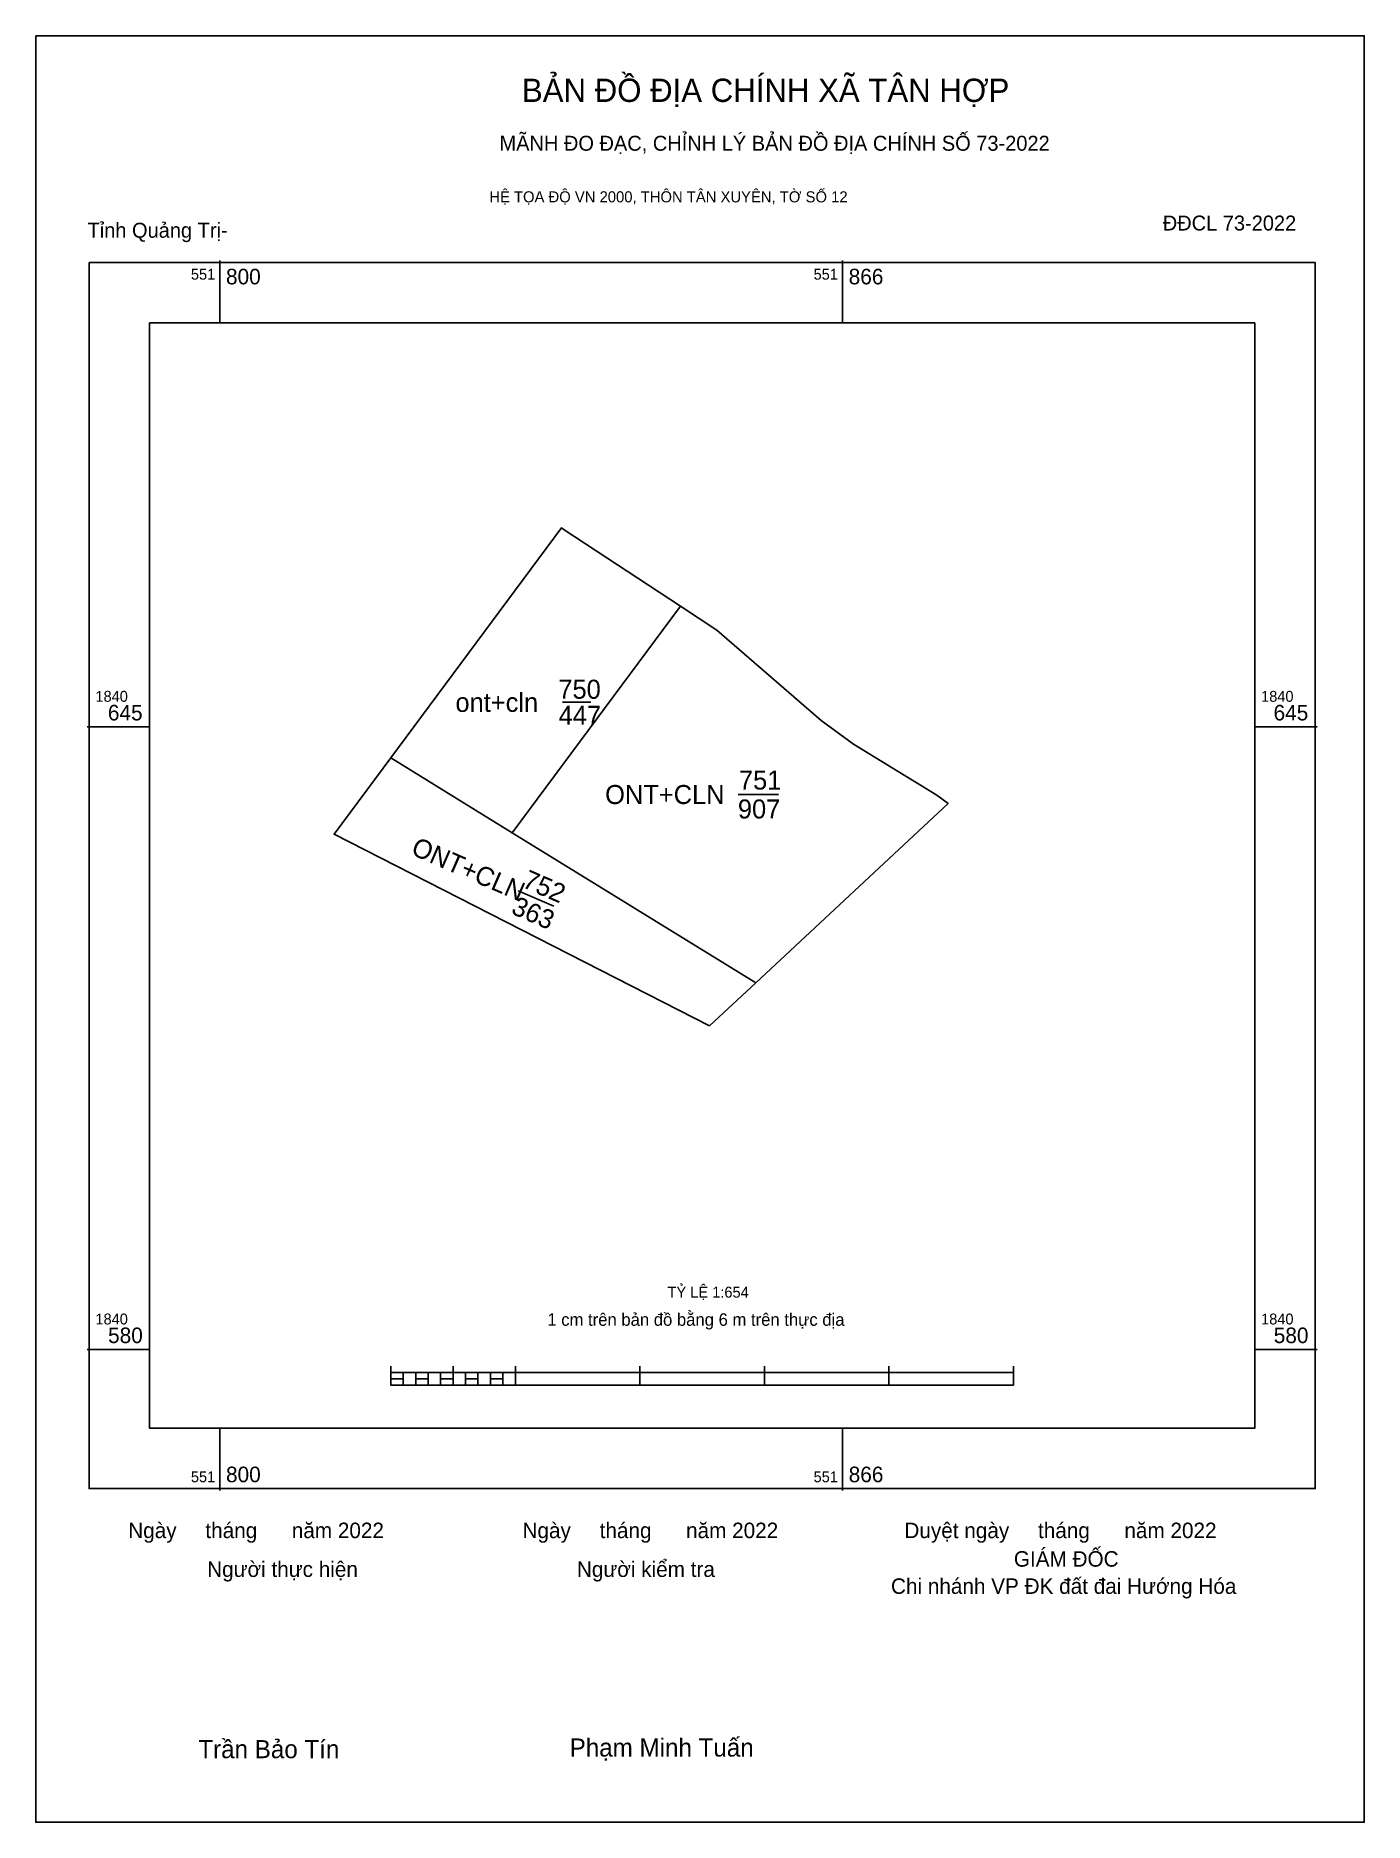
# Model space of a CAD drawing. Extents: x 551782 to 551921, y 1840531 to 1840719.
import ezdxf

# ---------------------------------------------------------------- set-up
doc = ezdxf.new("R2010")
doc.units = 0
for name, color, linetype in [('Level 10', 7, 'Continuous'), ('Level 13', 7, 'Continuous'), ('Level 14', 7, 'Continuous'), ('Level 15', 7, 'Continuous'), ('Level 27', 7, 'Continuous'), ('Level 5', 7, 'Continuous'), ('Level 6', 7, 'Continuous'), ('Level 62', 7, 'Continuous'), ('Level 63', 7, 'Continuous'), ('Level 9', 7, 'Continuous')]:
    doc.layers.add(name, color=color, linetype=linetype)

msp = doc.modelspace()

# ---------------------------------------------------------------- linework, layer by layer
at = {"layer": 'Level 10'}
msp.add_lwpolyline([(551867.54, 1840644.15), (551876.31, 1840638.77), (551877.51, 1840637.89), (551857.28, 1840619.05), (551831.67, 1840634.82), (551849.38, 1840658.63), (551853.2, 1840656.11), (551864.16, 1840646.62)], close=True, dxfattribs=at)
at = {"layer": 'Level 14'}
msp.add_line((551855.43, 1840638.84), (551859.67, 1840638.84), dxfattribs=at)
at = {"layer": 'Level 15'}
msp.add_lwpolyline([(551781.56, 1840718.63), (551921.27, 1840718.63), (551921.27, 1840530.76), (551781.56, 1840530.76)], close=True, dxfattribs=at)
at = {"layer": 'Level 27'}
for p, q in [((551849.38, 1840658.63), (551849.37, 1840658.63)), ((551831.67, 1840634.82), (551831.67, 1840634.83)), ((551857.28, 1840619.05), (551857.27, 1840619.05))]:
    msp.add_line(p, q, dxfattribs=at)
at = {"layer": 'Level 5'}
for points in [[(551849.38, 1840658.63), (551831.67, 1840634.82), (551818.9, 1840642.69), (551836.85, 1840666.88), (551837.13, 1840666.69)], [(551852.42, 1840614.53), (551812.94, 1840634.66), (551818.9, 1840642.69), (551831.67, 1840634.82), (551857.28, 1840619.05)]]:
    msp.add_lwpolyline(points, close=True, dxfattribs=at)
at = {"layer": 'Level 62'}
msp.add_lwpolyline([(551793.53, 1840688.44), (551909.76, 1840688.44), (551909.76, 1840572.2), (551793.53, 1840572.2)], close=True, dxfattribs=at)
at = {"layer": 'Level 63'}
for p, q in [((551800.91, 1840694.99), (551800.91, 1840688.44)), ((551866.39, 1840694.99), (551866.39, 1840688.44)), ((551786.98, 1840645.97), (551793.53, 1840645.97)), ((551909.76, 1840645.97), (551916.31, 1840645.97)), ((551786.98, 1840580.49), (551793.53, 1840580.49)), ((551909.76, 1840580.49), (551916.31, 1840580.49)), ((551818.9, 1840578.71), (551818.9, 1840576.74)), ((551818.9, 1840578.05), (551884.38, 1840578.05)), ((551820.21, 1840578.05), (551820.21, 1840576.74)), ((551821.52, 1840578.05), (551821.52, 1840576.74)), ((551822.83, 1840578.05), (551822.83, 1840576.74)), ((551824.14, 1840578.05), (551824.14, 1840576.74)), ((551825.45, 1840578.71), (551825.45, 1840576.74)), ((551825.45, 1840578.05), (551825.45, 1840576.74)), ((551826.76, 1840578.05), (551826.76, 1840576.74)), ((551828.07, 1840578.05), (551828.07, 1840576.74)), ((551829.38, 1840578.05), (551829.38, 1840576.74)), ((551830.69, 1840578.05), (551830.69, 1840576.74)), ((551832, 1840578.71), (551832, 1840576.74)), ((551832, 1840578.05), (551832, 1840576.74)), ((551845.1, 1840578.71), (551845.1, 1840576.74)), ((551858.19, 1840578.71), (551858.19, 1840576.74)), ((551871.29, 1840578.71), (551871.29, 1840576.74)), ((551884.38, 1840578.71), (551884.38, 1840576.74)), ((551818.9, 1840576.74), (551884.38, 1840576.74)), ((551800.91, 1840572.2), (551800.91, 1840565.66)), ((551866.39, 1840572.2), (551866.39, 1840565.66))]:
    msp.add_line(p, q, dxfattribs=at)
for points in [[(551787.18, 1840694.78), (551916.11, 1840694.78), (551916.11, 1840565.86), (551787.18, 1840565.86)], [(551818.9, 1840577.4), (551820.21, 1840577.4), (551820.21, 1840576.74), (551818.9, 1840576.74)], [(551818.9, 1840577.4), (551820.21, 1840577.4), (551820.21, 1840576.74), (551818.9, 1840576.74)], [(551821.52, 1840577.4), (551822.83, 1840577.4), (551822.83, 1840576.74), (551821.52, 1840576.74)], [(551824.14, 1840577.4), (551825.45, 1840577.4), (551825.45, 1840576.74), (551824.14, 1840576.74)], [(551826.76, 1840577.4), (551828.07, 1840577.4), (551828.07, 1840576.74), (551826.76, 1840576.74)], [(551829.38, 1840577.4), (551830.69, 1840577.4), (551830.69, 1840576.74), (551829.38, 1840576.74)]]:
    msp.add_lwpolyline(points, close=True, dxfattribs=at)
at = {"layer": 'Level 9'}
for p, q in [((551836.97, 1840648.54), (551839.94, 1840648.54)), ((551832.29, 1840628.72), (551836.05, 1840627.09))]:
    msp.add_line(p, q, dxfattribs=at)

# ---------------------------------------------------------------- texts
at = {"layer": 'Level 13'}
for s, p in [('750', (551836.52, 1840648.91)), ('ont+cln', (551825.7, 1840647.53)), ('447', (551836.55, 1840646.17)), ('751', (551855.51, 1840639.36)), ('ONT+CLN', (551841.44, 1840637.84)), ('907', (551855.4, 1840636.32))]:
    msp.add_text(s, height=2, dxfattribs=at).set_placement(p)
for s, p in [('ONT+CLN', (551820.91, 1840632.59)), ('752', (551832.61, 1840629.15)), ('363', (551831.45, 1840626.36))]:
    msp.add_text(s, height=2, rotation=336.4755, dxfattribs=at).set_placement(p)
at = {"layer": 'Level 6'}
msp.add_text('TỶ LỆ 1:654', height=1.1511, dxfattribs=at).set_placement((551847.99, 1840585.93))
at = {"layer": 'Level 63'}
for s, height, p in [('BẢN ĐỒ ĐỊA CHÍNH XÃ TÂN HỢP', 2.4514, (551832.69, 1840711.67)), ('MÃNH ĐO ĐẠC, CHỈNH LÝ BẢN ĐỒ ĐỊA CHÍNH SỐ 73-2022', 1.573, (551830.33, 1840706.54)), ('HỆ TỌA ĐỘ VN 2000, THÔN TÂN XUYÊN, TỜ SỐ 12', 1.1644, (551829.26, 1840701.11)), ('551', 1.146, (551797.88, 1840692.98)), ('800', 1.637, (551801.57, 1840692.49)), ('551', 1.146, (551863.36, 1840692.98)), ('866', 1.637, (551867.05, 1840692.49)), ('1840', 1.146, (551787.84, 1840648.59)), ('645', 1.637, (551789.15, 1840646.63)), ('1840', 1.146, (551910.42, 1840648.59)), ('645', 1.637, (551911.73, 1840646.63)), ('1 cm trên bản đồ bằng 6 m trên thực địa', 1.3096, (551835.36, 1840582.97)), ('1840', 1.146, (551787.84, 1840583.11)), ('580', 1.637, (551789.17, 1840581.15)), ('1840', 1.146, (551910.42, 1840583.11)), ('580', 1.637, (551911.75, 1840581.15)), ('551', 1.146, (551797.88, 1840566.52)), ('800', 1.637, (551801.57, 1840566.52)), ('551', 1.146, (551863.36, 1840566.52)), ('866', 1.637, (551867.05, 1840566.52)), ('Ngày     tháng      năm 2022', 1.6294, (551791.29, 1840560.64)), ('Ngày     tháng      năm 2022', 1.6294, (551832.75, 1840560.64)), ('Duyệt ngày     tháng      năm 2022', 1.6294, (551872.91, 1840560.64)), ('Người thực hiện', 1.6294, (551799.59, 1840556.56)), ('Người kiểm tra', 1.6294, (551838.47, 1840556.56)), ('GIÁM ĐỐC', 1.629, (551884.42, 1840557.64)), ('Chi nhánh VP ĐK đất đai Hướng Hóa', 1.6294, (551871.5, 1840554.78)), ('Trần Bảo Tín', 1.9005, (551798.66, 1840537.5)), ('Phạm Minh Tuấn', 1.9005, (551837.71, 1840537.67))]:
    msp.add_text(s, height=height, dxfattribs=at).set_placement(p)
at = {"layer": 'Level 9'}
for s, p in [('Tỉnh Quảng Trị-', (551787.01, 1840697.39)), ('ĐĐCL 73-2022', (551900.08, 1840698.15))]:
    msp.add_text(s, height=1.573, dxfattribs=at).set_placement(p)

doc.saveas('drawing.dxf')
